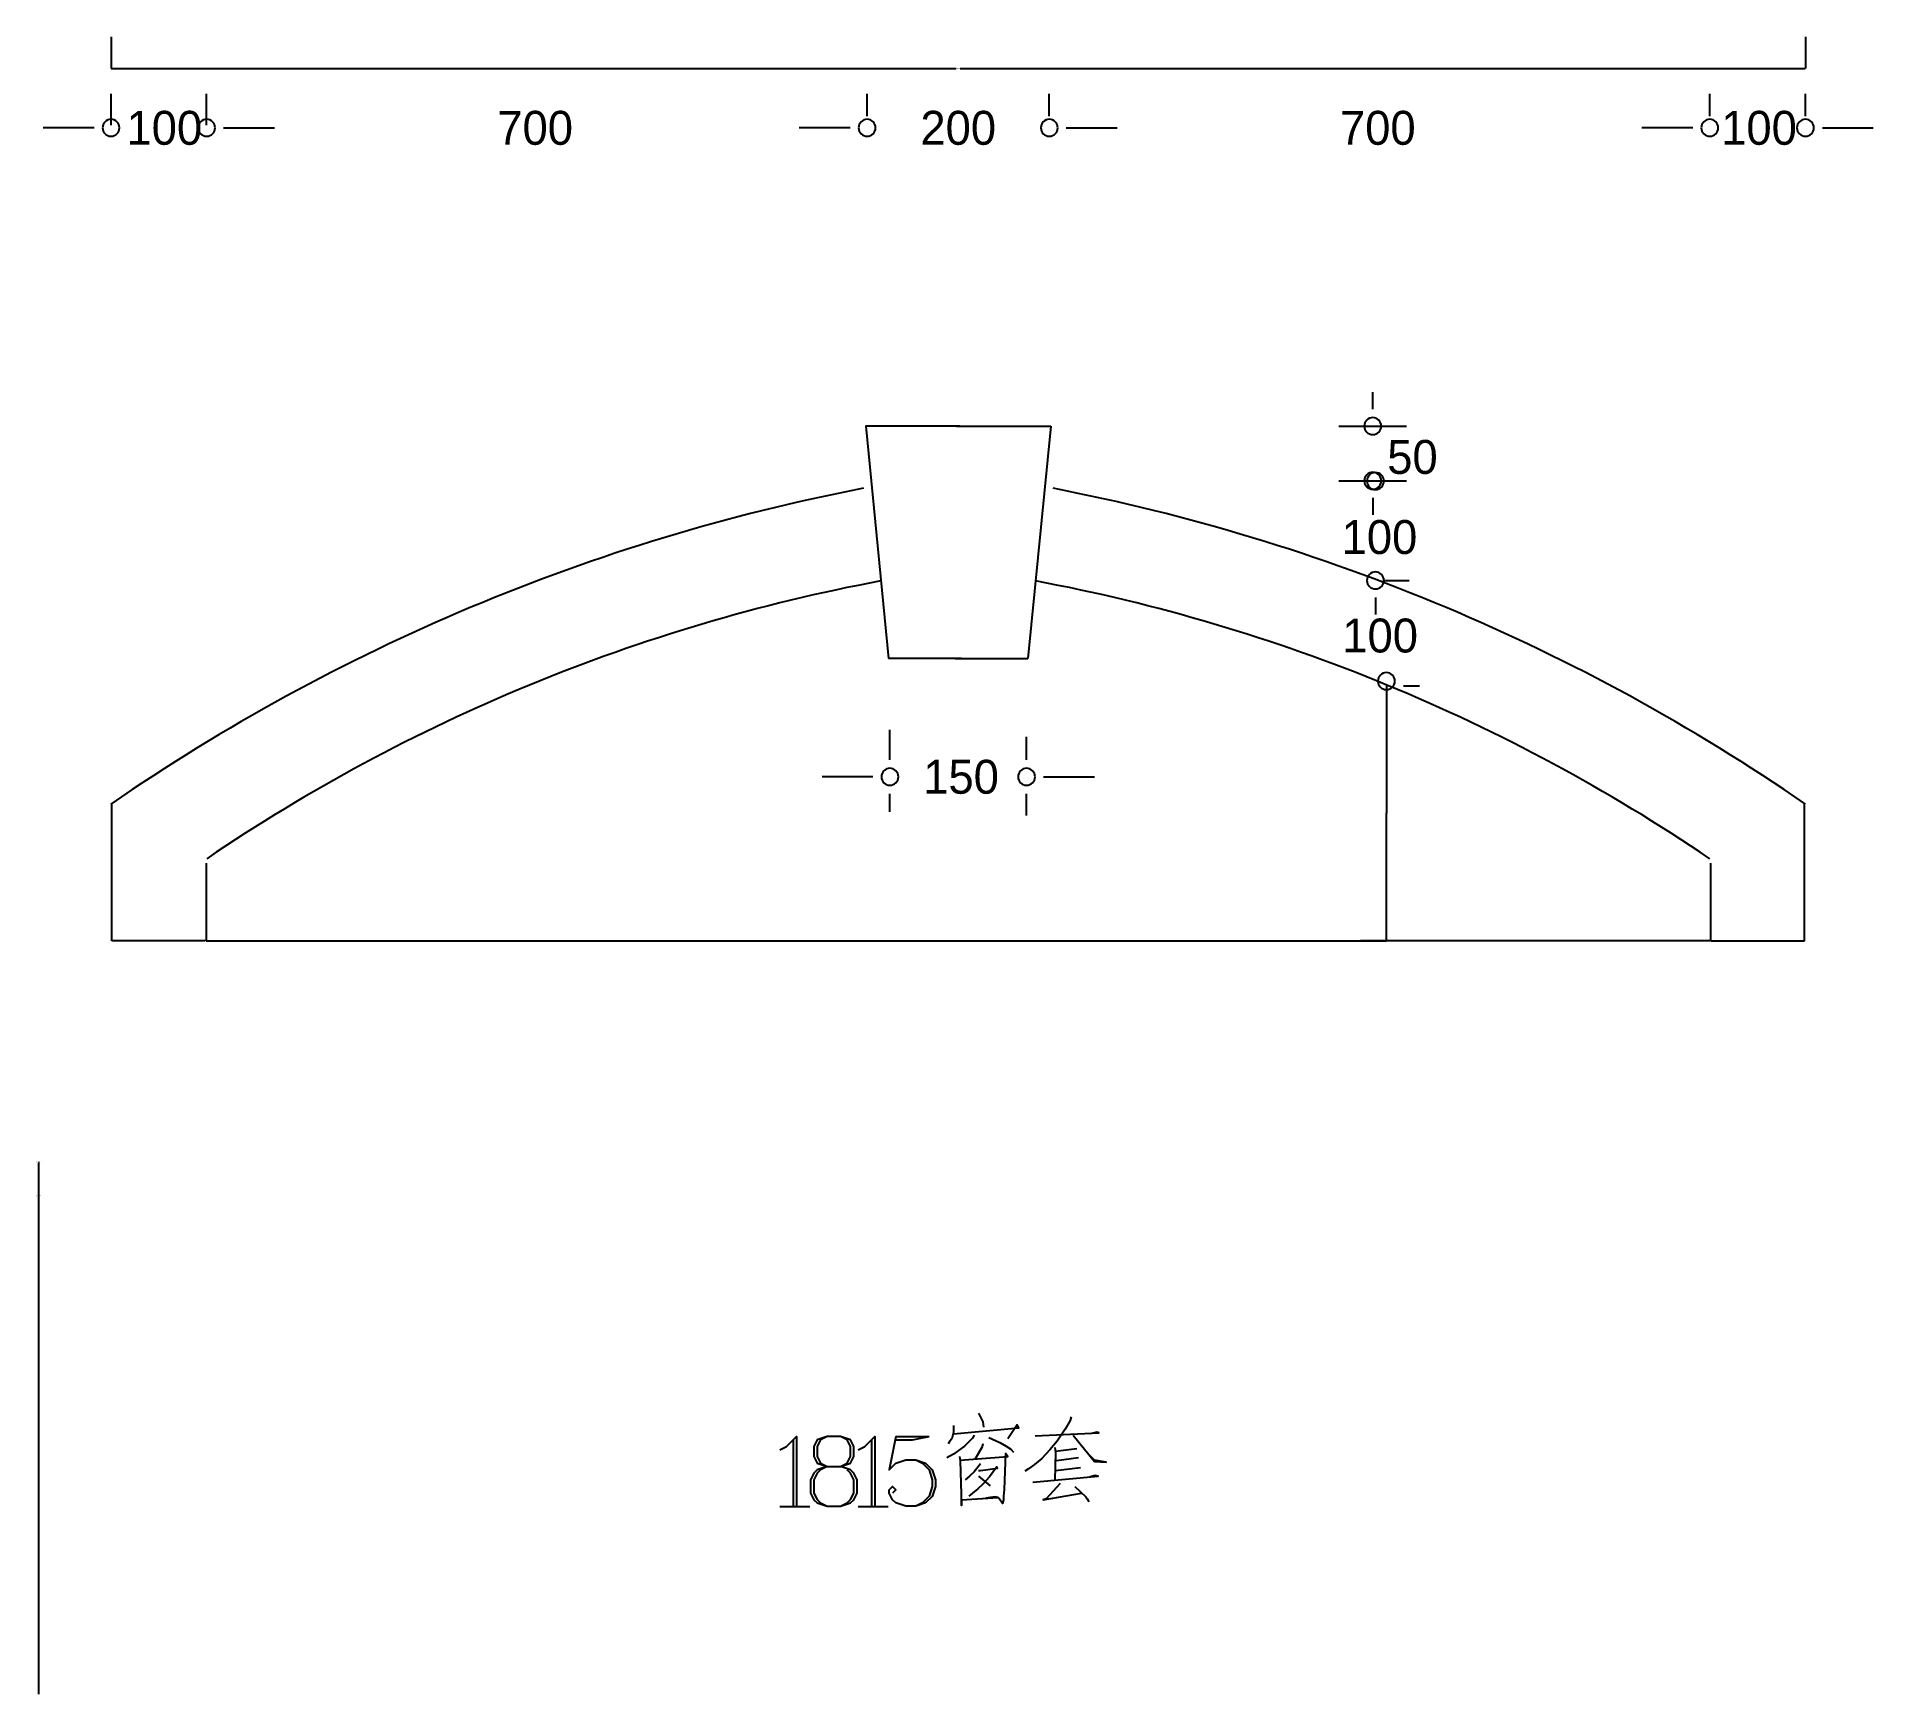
# Model space of a CAD drawing. Header units: metres. Extents: x -2 to 1947, y 0 to 1759.
import ezdxf

# ---------------------------------------------------------------- set-up
doc = ezdxf.new("R2010")
doc.units = ezdxf.units.M
doc.dimstyles.get("Standard").update_dxf_attribs({"dimtxt": 2.5, "dimasz": 2.5, "dimexe": 1.25, "dimexo": 0.625, "dimtad": 1, "dimcen": 2.5, "dimazin": 3, "dimtfac": 1, "dimtmove": 0, "dimatfit": 3})

# ---------------------------------------------------------------- blocks, each defined once
blk = doc.blocks.new('DOT')
at = {"color": 0, "linetype": 'BYBLOCK'}
blk.add_line((-0.5, 0), (-1, 0), dxfattribs=at)
blk.add_lwpolyline([(-0.25, 0, 1), (0.25, 0, 1)], format="xyb", close=True, dxfattribs=at)
blk = doc.blocks.new('*D1')
for p, q in [((76.5, 1758.54), (76.5, 1724.73)), ((1874.82, 1758.54), (1874.82, 1724.73)), ((76.75, 1724.73), (973.66, 1724.73)), ((977.66, 1724.73), (1874.57, 1724.73))]:
    blk.add_line(p, q)
at = {"layer": 'Defpoints'}
for p in [(76.5, 1758.54), (1874.82, 1758.54), (76.5, 1724.73)]:
    blk.add_point(p, dxfattribs=at)
at = {"insert": (975.66, 1724.73), "char_height": 1, "attachment_point": 5}
blk.add_mtext('1800', dxfattribs=at)
blk = doc.blocks.new('*D2')
for p, q in [((1430.07, 1070.05), (1430.07, 934.78)), ((1429.82, 934.78), (1429.57, 934.78)), ((1430.07, 799.52), (1430.07, 934.78)), ((1430.07, 934.78), (1430.07, 934.78)), ((1430.32, 934.78), (1430.57, 934.78))]:
    blk.add_line(p, q)
at = {"layer": 'Defpoints'}
for p in [(1430.07, 1070.05), (1430.07, 934.78), (1430.07, 799.52)]:
    blk.add_point(p, dxfattribs=at)
at = {"insert": (1430.07, 935.905), "char_height": 1, "attachment_point": 5}
blk.add_mtext('300', dxfattribs=at)
blk = doc.blocks.new('*D3')
for p, q in [((-0.25, 527.57), (-0.5, 527.57)), ((0, 0), (0, 527.57)), ((0, 0), (0, 527.57)), ((0, 527.57), (0, 527.57)), ((0.25, 527.57), (0.5, 527.57))]:
    blk.add_line(p, q)
at = {"layer": 'Defpoints'}
for p in [(0, 527.57), (0, 0), (0, 0)]:
    blk.add_point(p, dxfattribs=at)
at = {"insert": (0, 528.695), "char_height": 1, "attachment_point": 5}
blk.add_mtext('R=1300', dxfattribs=at)
blk = doc.blocks.new('*D4')
for p, q in [((-0.25, 563.76), (-0.5, 563.76)), ((0, 0), (0, 563.76)), ((0, 0), (0, 563.76)), ((0, 563.76), (0, 563.76)), ((0.25, 563.76), (0.5, 563.76))]:
    blk.add_line(p, q)
at = {"layer": 'Defpoints'}
for p in [(0, 563.76), (0, 0), (0, 0)]:
    blk.add_point(p, dxfattribs=at)
at = {"insert": (0, 564.885), "char_height": 1, "attachment_point": 5}
blk.add_mtext('R=1200', dxfattribs=at)

msp = doc.modelspace()

# ---------------------------------------------------------------- linework, layer by layer
for p, q in [((76.5, 1664.76), (76.5, 1697.92)), ((178.02, 1664.76), (178.02, 1697.92)), ((178.02, 1674.42), (178.02, 1697.92)), ((878.98, 1674.42), (878.98, 1697.92)), ((878.98, 1674.42), (878.98, 1697.92)), ((1072.34, 1674.42), (1072.34, 1697.92)), ((1072.34, 1674.42), (1072.34, 1697.92)), ((1773.3, 1674.42), (1773.3, 1697.92)), ((1773.3, 1674.42), (1773.3, 1697.92)), ((1874.82, 1674.42), (1874.82, 1697.92)), ((40.5, 1661.92), (4.5, 1661.92)), ((214.02, 1661.92), (250.02, 1661.92)), ((842.98, 1661.92), (806.98, 1661.92)), ((1108.34, 1661.92), (1144.34, 1661.92)), ((1737.3, 1661.92), (1701.3, 1661.92)), ((1910.82, 1661.92), (1946.82, 1661.92)), ((1415.57, 1363.41), (1415.57, 1381.41)), ((977.4, 1345.41), (877.4, 1345.41)), ((877.46, 1345.41), (901.63, 1099.03)), ((973.92, 1345.41), (1073.92, 1345.41)), ((1073.86, 1345.41), (1049.69, 1099.03)), ((1379.73, 1345.41), (1451.57, 1345.41)), ((1379.73, 1287.44), (1451.57, 1287.44)), ((1415.57, 1269.44), (1415.57, 1251.44)), ((1428.09, 1181.7), (1454.4, 1181.7)), ((1418.4, 1163.7), (1418.4, 1145.7)), ((978.98, 1099.03), (901.63, 1099.03)), ((972.34, 1099.03), (1049.69, 1099.03)), ((1448.19, 1070.02), (1465.26, 1070.02)), ((902.6, 1023.18), (902.6, 991.38)), ((1047.87, 1015.86), (1047.87, 991.38)), ((867.15, 973.43), (831.15, 973.43)), ((902.6, 955.4), (902.6, 936.05)), ((1047.87, 955.4), (1047.87, 932.39)), ((1084.17, 973.43), (1120.17, 973.43)), ((1084.17, 973.43), (1120.17, 973.43)), ((77.4, 799.52), (77.4, 945.41)), ((1873.92, 799.52), (1873.92, 945.41)), ((177.4, 881.64), (177.4, 799.52)), ((1773.92, 881.64), (1773.92, 799.52)), ((176.5, 799.52), (77.4, 799.52)), ((177.4, 799.52), (1430.07, 799.52)), ((1773.92, 799.52), (1402.59, 799.52)), ((1774.82, 799.52), (1873.92, 799.52))]:
    msp.add_line(p, q)
for points in [[(1415.57, 1354.41, 1), (1415.57, 1336.41, 1)], [(1415.57, 1278.44, 1), (1415.57, 1296.44, 1)], [(1418.4, 1296.18, 1), (1418.4, 1278.18, 1)], [(1418.4, 1172.7, 1), (1418.4, 1190.7, 1)]]:
    msp.add_lwpolyline(points, format="xyb", close=True)
for points in [[(997.09, 298.27), (1001.76, 288.93), (1002.54, 283.48)], [(1095.42, 294.38), (1094.65, 290.49), (1089.2, 281.14), (1080.63, 268.69), (1072.84, 259.34), (1064.28, 250), (1056.49, 243.77), (1050.26, 239.1), (1046.37, 236.76)], [(786.26, 259.42), (793.32, 262.95), (803.92, 273.54), (803.92, 199.37)], [(836.7, 273.55), (826.11, 270.02), (822.59, 262.96), (822.59, 252.36), (826.11, 245.3), (836.7, 241.77), (850.83, 241.77), (861.42, 245.3), (864.95, 252.36), (864.95, 262.96), (861.42, 270.02), (850.83, 273.55), (836.7, 273.55), (829.64, 270.03), (826.12, 262.97), (826.12, 252.37), (829.64, 245.31), (836.7, 241.79)], [(850.83, 241.79), (857.89, 245.31), (861.41, 252.37), (861.41, 262.97), (857.89, 270.03), (850.83, 273.55)], [(869.48, 259.42), (876.54, 262.95), (887.14, 273.54), (887.14, 199.37)], [(909.33, 273.55), (902.26, 238.23), (909.33, 245.3), (919.92, 248.83), (930.52, 248.83), (941.11, 245.3), (948.18, 238.23), (951.71, 227.64), (951.71, 220.58), (948.18, 209.98), (941.11, 202.92), (930.52, 199.38), (919.92, 199.38), (909.33, 202.92), (905.8, 206.45), (902.27, 213.51), (902.27, 217.04), (905.81, 220.58), (909.34, 217.04), (905.81, 213.51)], [(909.34, 273.57), (944.66, 273.57)], [(909.34, 270.04), (927, 270.04), (944.66, 273.57)], [(992.42, 274.91), (990.86, 271.8), (982.3, 263.23), (976.07, 258.56), (970.62, 254.67), (963.61, 250.78)], [(970.62, 285.04), (970.62, 278.03), (969.06, 271.02), (966.72, 268.69), (965.17, 265.57)], [(970.62, 276.47), (1039.92, 282.7), (1038.36, 285.82), (1028.24, 271.02)], [(1057.27, 274.14), (1125.01, 277.25), (1122.68, 278.03), (1115.67, 276.47)], [(1097.76, 274.91), (1120.34, 246.88), (1132.8, 246.1), (1120.34, 248.44), (1115.67, 253.11)], [(800.38, 270.01), (800.38, 199.37)], [(883.61, 270.01), (883.61, 199.37)], [(977.63, 248.44), (1028.24, 252.33), (1025.9, 255.45), (1024.35, 217.29), (1023.57, 210.29), (1023.57, 206.39), (1022.79, 202.5), (1018.89, 207.95)], [(1001.76, 265.57), (1000.99, 262.46), (993.2, 249.22)], [(1007.99, 272.58), (1019.67, 267.13), (1026.68, 263.23), (1031.35, 260.12), (1034.47, 257.01)], [(1078.29, 261.68), (1079.07, 257.01), (1078.29, 226.64)], [(1079.07, 257.78), (1101.65, 260.9)], [(836.7, 241.77), (826.11, 238.23), (822.58, 234.7), (819.05, 227.64), (819.05, 213.51), (822.58, 206.45), (826.11, 202.92), (836.7, 199.38), (850.83, 199.38), (861.42, 202.92), (864.96, 206.45), (868.48, 213.51), (868.48, 227.64), (864.96, 234.7), (861.42, 238.23), (850.83, 241.77)], [(836.7, 241.77), (829.64, 238.24), (826.11, 234.71), (822.59, 227.65), (822.59, 213.52), (826.11, 206.46), (829.64, 202.93), (836.7, 199.4)], [(850.83, 199.4), (857.89, 202.93), (861.42, 206.46), (864.95, 213.52), (864.95, 227.65), (861.42, 234.71), (857.89, 238.24)], [(930.53, 248.83), (937.59, 245.31), (944.66, 238.24), (948.19, 227.65), (948.19, 220.59), (944.66, 209.99), (937.59, 202.93), (930.53, 199.4)], [(976.85, 252.33), (977.63, 247.66), (979.18, 200.16), (979.18, 206.39), (1018.12, 208.73), (1015, 209.51), (1004.88, 207.95)], [(999.43, 244.55), (992.42, 235.98), (987.75, 231.31), (983.08, 227.42)], [(997.09, 237.54), (999.43, 237.54), (1017.34, 239.87), (1016.56, 241.43), (1008.77, 230.53), (1001.76, 222.74), (996.31, 218.07), (990.86, 213.4), (986.97, 210.29)], [(1079.07, 237.54), (1105.55, 240.65)], [(1103.21, 250.78), (1079.85, 247.66)], [(997.09, 231.31), (1009.55, 221.19)], [(1054.93, 225.08), (1124.23, 231.31), (1121.12, 232.09), (1115.67, 230.53)], [(1083.74, 223.52), (1068.95, 207.17), (1065.84, 206.39), (1106.33, 213.4)], [(1099.32, 220.41), (1111, 209.51), (1112.55, 207.17), (1114.11, 204.06)], [(786.26, 199.37), (818.04, 199.37)], [(869.48, 199.37), (901.26, 199.37)]]:
    msp.add_lwpolyline(points)
for centre, radius, start, end in [((1277.61, -799.4), 2117.47, 100.96, 124.56), ((673.71, -799.4), 2117.47, 55.44, 79.04), ((1243.73, -685.06), 1898.8, 100.63, 124.14), ((707.59, -685.06), 1898.8, 55.86, 79.37)]:
    msp.add_arc(centre, radius, start, end)

# ---------------------------------------------------------------- block references
at = {"xscale": 36, "yscale": 36, "zscale": 36}
for p in [(76.5, 1661.92), (878.98, 1661.92), (878.98, 1661.92), (1773.3, 1661.92), (1773.3, 1661.92), (903.15, 973.43)]:
    msp.add_blockref('DOT', p, dxfattribs=at)
for p, rotation in [((178.02, 1661.92), 180), ((178.02, 1661.92), 180), ((1072.34, 1661.92), 180), ((1072.34, 1661.92), 180), ((1874.82, 1661.92), 180), ((1430.07, 1074.88), 90), ((1048.17, 973.43), 180)]:
    msp.add_blockref('DOT', p, dxfattribs=dict(at, rotation=rotation))

# ---------------------------------------------------------------- texts
for s, p in [('100', (92.93, 1643.92)), ('700', (486.5, 1643.92)), ('200', (935.53, 1643.92)), ('700', (1380.82, 1643.92)), ('100', (1785.41, 1643.92)), ('50', (1430.99, 1294.73)), ('100', (1382.57, 1209.75)), ('100', (1383.31, 1105.27)), ('150', (938.51, 955.43))]:
    msp.add_text(s, height=36).set_placement(p)

# ---------------------------------------------------------------- dimensions: what is measured, and where the dimension line sits
for base, p1, p2, text, picture, middle in [((76.5, 1724.73), (76.5, 1758.54), (1874.82, 1758.54), '1800', '*D1', (975.66, 1724.73)), ((1430.07, 934.78), (1430.07, 1070.05), (1430.07, 799.52), '300', '*D2', (1430.07, 935.905)), ((0, 563.76), (0, 0), (0, 0), 'R=1200', '*D4', (0, 564.885)), ((0, 527.57), (0, 0), (0, 0), 'R=1300', '*D3', (0, 528.695))]:
    dim = msp.add_linear_dim(base=base, p1=p1, p2=p2, text=text, dimstyle='Standard')
    dim.commit()
    dim.dimension.update_dxf_attribs({"geometry": picture, "text_midpoint": middle})

doc.saveas('drawing.dxf')
